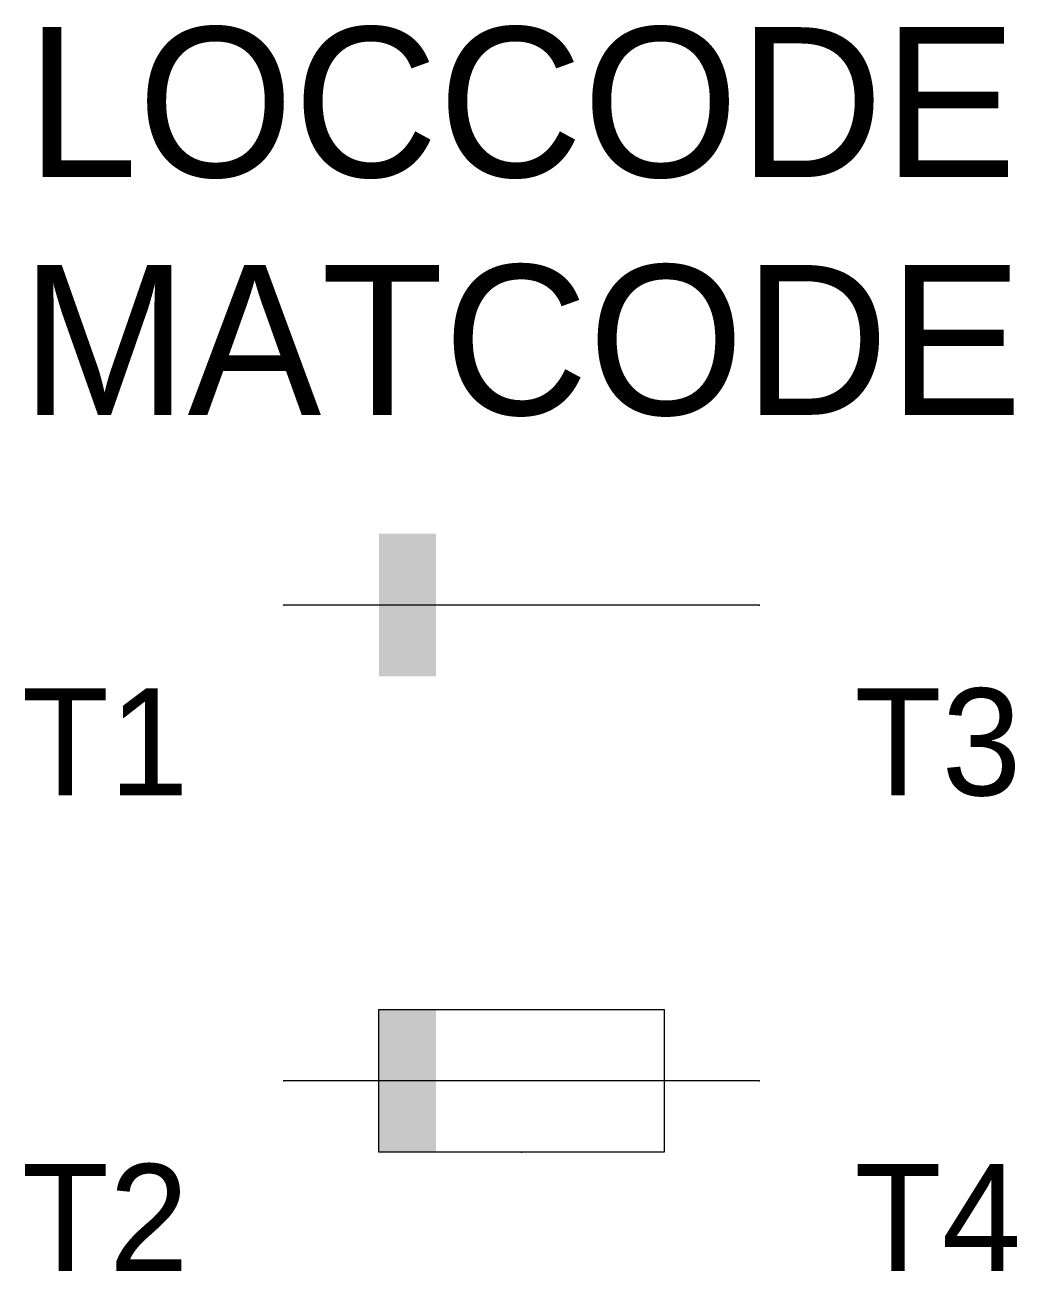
# Model space of a CAD drawing. Extents: x -10.4 to 10.4, y -4 to 22.2.
import ezdxf
from ezdxf.enums import TextEntityAlignment as Align

# ---------------------------------------------------------------- set-up
doc = ezdxf.new("R2010")
doc.units = 0
doc.linetypes.add('DASHED', pattern=[0])
doc.layers.get('0').update_dxf_attribs({"linetype": 'CONTINUOUS'})
for name, color, linetype in [('A', 7, 'CONTINUOUS'), ('C', 6, 'CONTINUOUS'), ('T2', 1, 'CONTINUOUS')]:
    doc.layers.add(name, color=color, linetype=linetype)

msp = doc.modelspace()

# ---------------------------------------------------------------- linework, layer by layer
at = {"color": 0}
for p, q in [((5, 10), (-5, 10)), ((5, 0), (-5, 0))]:
    msp.add_line(p, q, dxfattribs=at)
msp.add_lwpolyline([(-3, -1.5), (-3, 1.5), (3, 1.5), (3, -1.5)], close=True, dxfattribs=at)
for points in [[(-1.8, 8.5), (-1.8, 11.5), (-3, 8.5), (-3, 11.5)], [(-1.8, -1.5), (-1.8, 1.5), (-3, -1.5), (-3, 1.5)]]:
    msp.add_solid(points, dxfattribs=at)
at = {"layer": 'A', "color": 0, "linetype": 'DASHED'}
msp.add_point((0, -1.5), dxfattribs=at)
at = {"layer": 'C', "color": 0}
for p in [(-5, 10), (5, 10)]:
    msp.add_point(p, dxfattribs=at)
at = {"layer": 'C', "color": 0, "linetype": 'DASHED'}
for p in [(-5, 0), (5, 0)]:
    msp.add_point(p, dxfattribs=at)

# ---------------------------------------------------------------- texts
at = {"color": 0, "linetype": 'CONTINUOUS'}
for tag, p in [('LOCCODE', (0, 19)), ('MATCODE', (0, 14))]:
    msp.add_attdef(tag, text='', height=3.15, dxfattribs=at).set_placement(p, align=Align.CENTER)
at = {"layer": 'T2', "color": 0, "linetype": 'CONTINUOUS'}
for tag, p in [('T1', (-7, 6)), ('T2', (-7, -4))]:
    msp.add_attdef(tag, text='', height=2.25, dxfattribs=at).set_placement(p, align=Align.RIGHT)
for tag, p in [('T3', (7, 6)), ('T4', (7, -4))]:
    msp.add_attdef(tag, p, '', height=2.25, dxfattribs=at)

doc.saveas('drawing.dxf')
